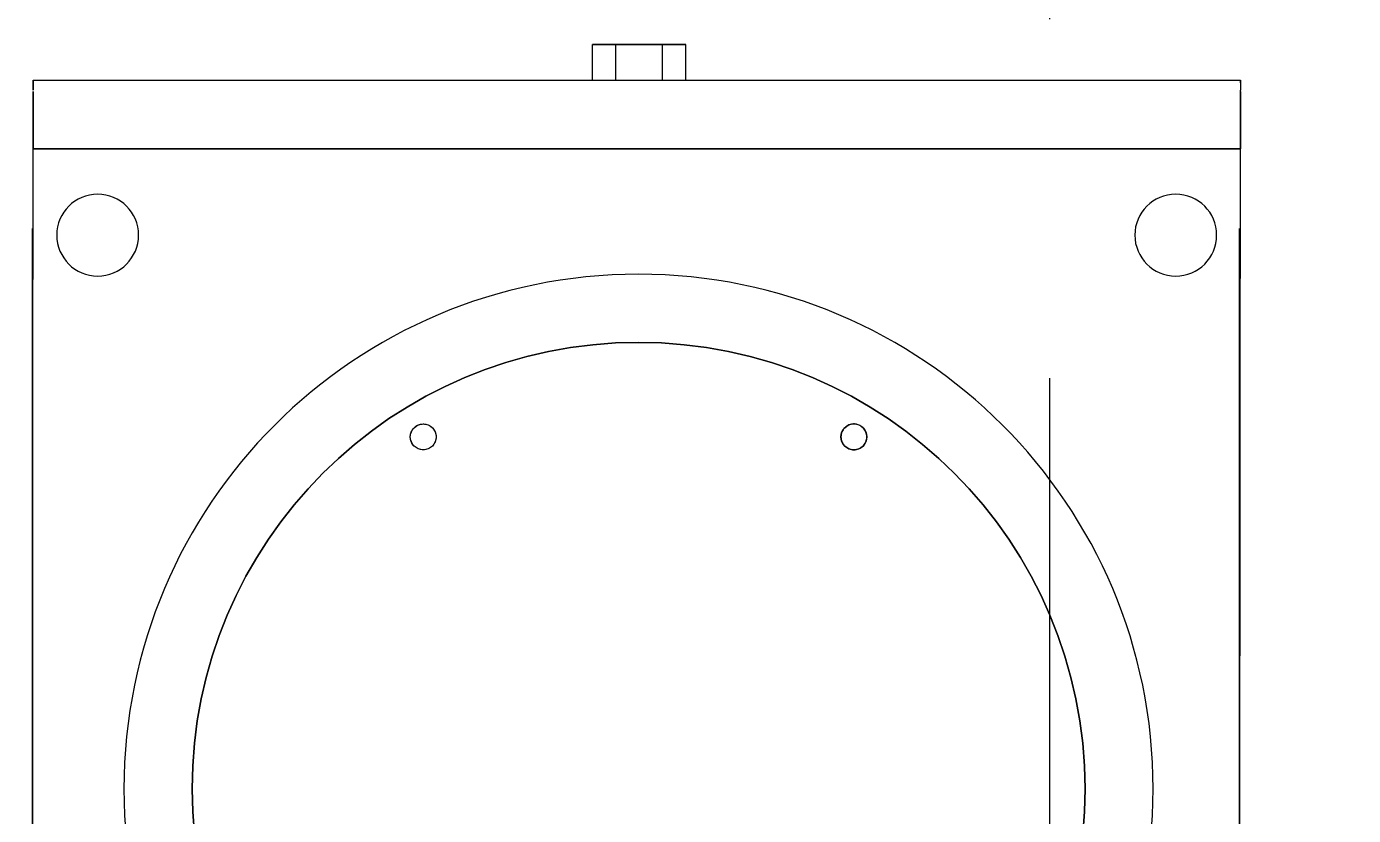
# Model space of a CAD drawing. Header units: millimetres. Extents: x -8689834 to 9419935, y -370377 to 166066.
# Drawn here: x -215946 to -215022, y 110059 to 110608 of the extents above; entities that cross this region are included whole.
import ezdxf
from ezdxf import colors
from ezdxf.entities.mleader import LeaderData, LeaderLine
from ezdxf.math import Vec2, Vec3

# ---------------------------------------------------------------- set-up
doc = ezdxf.new("R2010")
doc.units = ezdxf.units.MM
doc.header["$MEASUREMENT"] = 0
doc.linetypes.add('CENTER', pattern=[2, 1.25, -0.25, 0.25, -0.25])
doc.layers.get('0').update_dxf_attribs({"color": 250, "lineweight": 9})
for name, color, linetype, lineweight in [('АР_Оси', 195, 'Continuous', 9), ('АР_Отметки', 250, 'Continuous', 15), ('ТХ_пищеблок', 30, 'Continuous', 20)]:
    doc.layers.add(name, color=color, linetype=linetype, lineweight=lineweight)
doc.styles.add('ISOCPEUR', font='isocpeur.ttf', dxfattribs={"width": 0.7})

# ---------------------------------------------------------------- blocks, each defined once
blk = doc.blocks.new('_DotSmall')
at = {"color": 0, "linetype": 'ByBlock', "const_width": 0.5}
blk.add_lwpolyline([(-0.0625, 0, 1), (0.0625, 0, 1)], format="xyb", close=True, dxfattribs=at)

msp = doc.modelspace()

# ---------------------------------------------------------------- linework, layer by layer
at = {"layer": 'АР_Оси', "color": 7, "linetype": 'CENTER', "ltscale": 1000}
msp.add_line((-215233.92, 134363.15), (-215233.92, 78630.8), dxfattribs=at)
at = {"layer": 'ТХ_пищеблок', "color": 230, "extrusion": (7.50251e-16, 1, 0)}
for p, q in [((-215535.89, 110595.59, -638.9), (-215552.14, 110595.59, -610.76)), ((-215552.14, 110595.59, -610.76), (-215535.89, 110595.59, -582.61)), ((-215535.89, 110595.59, -582.61), (-215503.39, 110595.59, -582.61)), ((-215503.39, 110595.59, -638.9), (-215535.89, 110595.59, -638.9)), ((-215503.39, 110595.59, -582.61), (-215487.14, 110595.59, -610.76)), ((-215487.14, 110595.59, -610.76), (-215503.39, 110595.59, -638.9))]:
    msp.add_line(p, q, dxfattribs=at)
at = {"layer": 'ТХ_пищеблок', "color": 230, "extrusion": (-0.866025, 6.49736e-16, 0.5)}
for p, q in [((-215552.14, 110595.59, -610.76), (-215535.89, 110595.59, -582.61)), ((-215552.14, 110570.59, -610.76), (-215552.14, 110595.59, -610.76)), ((-215535.89, 110570.59, -582.61), (-215535.89, 110595.59, -582.61))]:
    msp.add_line(p, q, dxfattribs=at)
at = {"layer": 'ТХ_пищеблок', "color": 230, "extrusion": (-0.866025, 6.49736e-16, -0.5)}
for p, q in [((-215552.14, 110570.59, -610.76), (-215552.14, 110595.59, -610.76)), ((-215535.89, 110595.59, -638.9), (-215552.14, 110595.59, -610.76)), ((-215535.89, 110570.59, -638.9), (-215535.89, 110595.59, -638.9))]:
    msp.add_line(p, q, dxfattribs=at)
at = {"layer": 'ТХ_пищеблок', "color": 230, "extrusion": (0, 0, -1)}
for p, q in [((-215535.89, 110570.59, -638.9), (-215535.89, 110595.59, -638.9)), ((-215503.39, 110595.59, -638.9), (-215535.89, 110595.59, -638.9)), ((-215503.39, 110570.59, -638.9), (-215503.39, 110595.59, -638.9))]:
    msp.add_line(p, q, dxfattribs=at)
at = {"layer": 'ТХ_пищеблок', "color": 230}
for p, q in [((-215535.89, 110595.59, -582.61), (-215503.39, 110595.59, -582.61)), ((-215535.89, 110570.59, -582.61), (-215535.89, 110595.59, -582.61)), ((-215503.39, 110570.59, -582.61), (-215503.39, 110595.59, -582.61)), ((-215941.95, 110570.84, 119.89), (-215100.95, 110570.84, 119.89)), ((-215941.95, 110570.84, 54.89), (-215100.95, 110570.84, 54.89)), ((-215942.45, 110462.45, 179.81), (-215942.45, 109619.54, 179.81)), ((-215101.45, 110462.45, 179.81), (-215101.45, 109619.54, 179.81))]:
    msp.add_line(p, q, dxfattribs=at)
at = {"layer": 'ТХ_пищеблок', "color": 230, "extrusion": (0.866025, -6.49736e-16, -0.5)}
for p, q in [((-215503.39, 110570.59, -638.9), (-215503.39, 110595.59, -638.9)), ((-215487.14, 110595.59, -610.76), (-215503.39, 110595.59, -638.9)), ((-215487.14, 110570.59, -610.76), (-215487.14, 110595.59, -610.76))]:
    msp.add_line(p, q, dxfattribs=at)
at = {"layer": 'ТХ_пищеблок', "color": 230, "extrusion": (0.866025, -6.49736e-16, 0.5)}
for p, q in [((-215503.39, 110595.59, -582.61), (-215487.14, 110595.59, -610.76)), ((-215503.39, 110570.59, -582.61), (-215503.39, 110595.59, -582.61)), ((-215487.14, 110570.59, -610.76), (-215487.14, 110595.59, -610.76))]:
    msp.add_line(p, q, dxfattribs=at)
at = {"layer": 'ТХ_пищеблок', "color": 230, "extrusion": (-1, 5.66554e-16, 0)}
for p, q in [((-215941.95, 110570.84, 54.89), (-215941.95, 110570.84, 119.89)), ((-215942.45, 109619.54, 105.81), (-215942.45, 110467.54, 105.81)), ((-215942.45, 110462.45, 179.81), (-215942.45, 109619.54, 179.81))]:
    msp.add_line(p, q, dxfattribs=at)
at = {"layer": 'ТХ_пищеблок', "color": 230, "extrusion": (5.66554e-16, 1, 0)}
for p, q in [((-215941.95, 110570.84, 54.89), (-215100.95, 110570.84, 54.89)), ((-215941.95, 110570.84, 54.89), (-215941.95, 110570.84, 119.89)), ((-215941.95, 110570.84, 119.89), (-215100.95, 110570.84, 119.89)), ((-215100.95, 110570.84, 54.89), (-215100.95, 110570.84, 119.89))]:
    msp.add_line(p, q, dxfattribs=at)
at = {"layer": 'ТХ_пищеблок', "color": 230, "extrusion": (1, -5.66554e-16, 0)}
for p, q in [((-215100.95, 110570.84, 54.89), (-215100.95, 110570.84, 119.89)), ((-215101.45, 109619.54, 105.81), (-215101.45, 110467.54, 105.81)), ((-215101.45, 110462.45, 179.81), (-215101.45, 109619.54, 179.81))]:
    msp.add_line(p, q, dxfattribs=at)
at = {"layer": 'ТХ_пищеблок', "color": 230, "extrusion": (1.77636e-16, -1.0064e-31, -1)}
for p, q in [((-215942.45, 109619.54, 105.81), (-215941.95, 110562.84, 52.89)), ((-215101.45, 109619.54, 105.81), (-215100.95, 110563.83, 119.88))]:
    msp.add_line(p, q, dxfattribs=at)
at = {"layer": 'ТХ_пищеблок', "extrusion": (7.50251e-16, 1, 0)}
msp.add_circle((215519.64, -610.76, 110595.59), 27, dxfattribs=at)
at = {"layer": 'ТХ_пищеблок', "extrusion": (-7.50251e-16, -1, 0)}
msp.add_circle((-215519.64, -610.76, -110595.59), 27, dxfattribs=at)
at = {"layer": 'ТХ_пищеблок', "color": 230, "extrusion": (-1.04074e-31, -1.83697e-16, -1)}
for centre in [(215896.95, 110462.84, 902.72), (215896.95, 110462.84, 859.22), (215145.95, 110462.84, 902.72), (215145.95, 110462.84, 859.22)]:
    msp.add_circle(centre, 28.5, dxfattribs=at)
at = {"layer": 'ТХ_пищеблок', "color": 230, "extrusion": (0, 0, -1)}
for centre, radius in [((215520.15, 110077.1, -179.81), 358.47), ((215520.15, 110077.1, -179.81), 358.47), ((215520.15, 110077.1, -218.91), 311.01)]:
    msp.add_circle(centre, radius, dxfattribs=at)
at = {"layer": 'ТХ_пищеблок', "color": 230}
msp.add_circle((-215520.15, 110077.1, 218.91), 311.01, dxfattribs=at)
at = {"layer": 'ТХ_пищеблок', "extrusion": (-1, 5.66554e-16, 0)}
for centre, radius, start, end in [((-110563.83, 119.88, 215941.95), 7.01, 89.31174, 179.97546), ((-110568.84, 54.89, 215941.95), 2, 180, 270)]:
    msp.add_arc(centre, radius, start, end, dxfattribs=at)
at = {"layer": 'ТХ_пищеблок', "extrusion": (1, -5.66554e-16, 0)}
for centre, radius, start, end in [((110563.83, 119.88, -215941.95), 7.01, 0.02454, 90.68826), ((110568.84, 54.89, -215941.95), 2, 270, 360), ((110563.83, 119.88, -215100.95), 7.01, 0.02454, 90.68826), ((110568.84, 54.89, -215100.95), 2, 270, 360), ((110563.83, 119.88, -215100.95), 7.01, 0.02454, 90.68826), ((110568.84, 54.89, -215100.95), 2, 270, 360)]:
    msp.add_arc(centre, radius, start, end, dxfattribs=at)
at = {"layer": 'ТХ_пищеблок', "color": 230, "extrusion": (-4.00614e-16, -0.707107, -0.707107)}
for centre in [(-215670.15, 110322.3, 252.28), (-215670.15, 110322.3, 252.28), (-215370.15, 110322.3, 252.28), (-215370.15, 110322.3, 252.28)]:
    msp.add_ellipse(centre, major_axis=(0, 9, -9), ratio=0.707107, start_param=-1.570796, end_param=1.570796, dxfattribs=at)
at = {"layer": 'ТХ_пищеблок', "color": 230, "extrusion": (4.00614e-16, 0.707107, -0.707107)}
for centre in [(-215670.15, 110322.3, 252.28), (-215670.15, 110322.3, 252.28), (-215370.15, 110322.3, 252.28), (-215370.15, 110322.3, 252.28)]:
    msp.add_ellipse(centre, major_axis=(0, -9, -9), ratio=0.707107, start_param=-1.570796, end_param=1.570796, dxfattribs=at)
at = {"layer": 'ТХ_пищеблок', "color": 230}
for points, knots in [([(-215669.25, 110331.26, 225.96), (-215668.97, 110331.23, 225.98), (-215668.7, 110331.19, 226), (-215667.84, 110331.02, 226.06), (-215667.26, 110330.85, 226.1), (-215666.15, 110330.39, 226.2), (-215665.62, 110330.1, 226.26), (-215664.64, 110329.44, 226.37), (-215664.19, 110329.07, 226.42), (-215663.39, 110328.27, 226.54), (-215663.02, 110327.82, 226.6), (-215662.35, 110326.84, 226.72), (-215662.07, 110326.31, 226.78), (-215661.61, 110325.2, 226.9), (-215661.43, 110324.62, 226.96), (-215661.21, 110323.46, 227.08), (-215661.15, 110322.87, 227.13), (-215661.15, 110322.3, 227.18), (-215661.15, 110321.74, 227.23), (-215661.21, 110321.16, 227.28), (-215661.43, 110319.99, 227.37), (-215661.61, 110319.42, 227.41), (-215662.07, 110318.31, 227.49), (-215662.35, 110317.77, 227.52), (-215663.01, 110316.79, 227.57), (-215663.39, 110316.34, 227.59), (-215664.19, 110315.54, 227.61), (-215664.64, 110315.16, 227.62), (-215665.63, 110314.5, 227.63), (-215666.16, 110314.22, 227.62), (-215667.27, 110313.76, 227.61), (-215667.84, 110313.59, 227.59), (-215669, 110313.36, 227.55), (-215669.59, 110313.3, 227.52), (-215670.72, 110313.3, 227.46), (-215671.3, 110313.36, 227.42), (-215672.47, 110313.59, 227.34), (-215673.04, 110313.76, 227.29), (-215674.15, 110314.22, 227.19), (-215674.68, 110314.5, 227.14), (-215675.66, 110315.16, 227.03), (-215676.11, 110315.54, 226.97), (-215676.91, 110316.34, 226.86), (-215677.29, 110316.79, 226.8), (-215677.95, 110317.77, 226.68), (-215678.24, 110318.3, 226.62), (-215678.7, 110319.41, 226.49), (-215678.87, 110319.99, 226.43), (-215679.1, 110321.15, 226.32), (-215679.15, 110321.74, 226.26), (-215679.15, 110322.87, 226.17), (-215679.1, 110323.45, 226.12), (-215678.88, 110324.56, 226.03), (-215678.73, 110325.08, 225.99), (-215678.54, 110325.58, 225.96)], [-12.725071, -12.725071, -12.725071, -12.725071, -11.915619, -11.915619, -10.215967, -10.215967, -8.516316, -8.516316, -6.816665, -6.816665, -5.112498, -5.112498, -3.408332, -3.408332, -1.704166, -1.704166, 0, 0, 0, 1.699515, 1.699515, 3.39903, 3.39903, 5.098545, 5.098545, 6.79806, 6.79806, 8.49306, 8.49306, 10.188061, 10.188061, 11.883061, 11.883061, 13.578062, 13.578062, 15.277708, 15.277708, 16.977354, 16.977354, 18.676999, 18.676999, 20.376645, 20.376645, 22.080815, 22.080815, 23.784984, 23.784984, 25.489153, 25.489153, 27.193322, 27.193322, 28.892842, 28.892842, 30.421278, 30.421278, 30.421278, 30.421278]), ([(-215669.25, 110331.26, 225.96), (-215668.97, 110331.23, 225.98), (-215668.7, 110331.19, 226), (-215667.84, 110331.02, 226.06), (-215667.26, 110330.85, 226.1), (-215666.15, 110330.39, 226.2), (-215665.62, 110330.1, 226.26), (-215664.64, 110329.44, 226.37), (-215664.19, 110329.07, 226.42), (-215663.39, 110328.27, 226.54), (-215663.02, 110327.82, 226.6), (-215662.35, 110326.84, 226.72), (-215662.07, 110326.31, 226.78), (-215661.61, 110325.2, 226.9), (-215661.43, 110324.62, 226.96), (-215661.21, 110323.46, 227.08), (-215661.15, 110322.87, 227.13), (-215661.15, 110322.3, 227.18), (-215661.15, 110321.74, 227.23), (-215661.21, 110321.16, 227.28), (-215661.43, 110319.99, 227.37), (-215661.61, 110319.42, 227.41), (-215662.07, 110318.31, 227.49), (-215662.35, 110317.77, 227.52), (-215663.01, 110316.79, 227.57), (-215663.39, 110316.34, 227.59), (-215664.19, 110315.54, 227.61), (-215664.64, 110315.16, 227.62), (-215665.63, 110314.5, 227.63), (-215666.16, 110314.22, 227.62), (-215667.27, 110313.76, 227.61), (-215667.84, 110313.59, 227.59), (-215669, 110313.36, 227.55), (-215669.59, 110313.3, 227.52), (-215670.72, 110313.3, 227.46), (-215671.3, 110313.36, 227.42), (-215672.47, 110313.59, 227.34), (-215673.04, 110313.76, 227.29), (-215674.15, 110314.22, 227.19), (-215674.68, 110314.5, 227.14), (-215675.66, 110315.16, 227.03), (-215676.11, 110315.54, 226.97), (-215676.91, 110316.34, 226.86), (-215677.29, 110316.79, 226.8), (-215677.95, 110317.77, 226.68), (-215678.24, 110318.3, 226.62), (-215678.7, 110319.41, 226.49), (-215678.87, 110319.99, 226.43), (-215679.1, 110321.15, 226.32), (-215679.15, 110321.74, 226.26), (-215679.15, 110322.87, 226.17), (-215679.1, 110323.45, 226.12), (-215678.88, 110324.56, 226.03), (-215678.73, 110325.08, 225.99), (-215678.54, 110325.58, 225.96)], [-12.725071, -12.725071, -12.725071, -12.725071, -11.915619, -11.915619, -10.215967, -10.215967, -8.516316, -8.516316, -6.816665, -6.816665, -5.112498, -5.112498, -3.408332, -3.408332, -1.704166, -1.704166, 0, 0, 0, 1.699515, 1.699515, 3.39903, 3.39903, 5.098545, 5.098545, 6.79806, 6.79806, 8.49306, 8.49306, 10.188061, 10.188061, 11.883061, 11.883061, 13.578062, 13.578062, 15.277708, 15.277708, 16.977354, 16.977354, 18.676999, 18.676999, 20.376645, 20.376645, 22.080815, 22.080815, 23.784984, 23.784984, 25.489153, 25.489153, 27.193322, 27.193322, 28.892842, 28.892842, 30.421278, 30.421278, 30.421278, 30.421278]), ([(-215678.54, 110325.58, 225.96), (-215678.21, 110326.4, 225.9), (-215677.77, 110327.17, 225.83), (-215676.66, 110328.58, 225.73), (-215675.99, 110329.21, 225.69), (-215674.4, 110330.3, 225.67), (-215673.47, 110330.73, 225.69), (-215671.44, 110331.28, 225.8), (-215670.34, 110331.37, 225.89), (-215669.25, 110331.26, 225.96)], [-11.725026, -11.725026, -11.725026, -11.725026, -9.07472, -9.07472, -6.328056, -6.328056, -3.291533, -3.291533, -0.006255, -0.006255, -0.006255, -0.006255]), ([(-215678.54, 110325.58, 225.96), (-215678.21, 110326.4, 225.9), (-215677.77, 110327.17, 225.83), (-215676.66, 110328.58, 225.73), (-215675.99, 110329.21, 225.69), (-215674.4, 110330.3, 225.67), (-215673.47, 110330.73, 225.69), (-215671.44, 110331.28, 225.8), (-215670.34, 110331.37, 225.89), (-215669.25, 110331.26, 225.96)], [-11.725026, -11.725026, -11.725026, -11.725026, -9.07472, -9.07472, -6.328056, -6.328056, -3.291533, -3.291533, -0.006255, -0.006255, -0.006255, -0.006255]), ([(-215371.05, 110331.26, 225.96), (-215371.33, 110331.23, 225.98), (-215371.61, 110331.19, 226), (-215372.47, 110331.02, 226.06), (-215373.04, 110330.85, 226.1), (-215374.15, 110330.39, 226.2), (-215374.68, 110330.1, 226.26), (-215375.66, 110329.44, 226.37), (-215376.11, 110329.07, 226.42), (-215376.91, 110328.27, 226.54), (-215377.29, 110327.82, 226.6), (-215377.95, 110326.84, 226.72), (-215378.24, 110326.31, 226.78), (-215378.7, 110325.2, 226.9), (-215378.87, 110324.62, 226.96), (-215379.1, 110323.46, 227.08), (-215379.15, 110322.87, 227.13), (-215379.15, 110321.74, 227.23), (-215379.1, 110321.16, 227.28), (-215378.87, 110319.99, 227.37), (-215378.7, 110319.42, 227.41), (-215378.24, 110318.31, 227.49), (-215377.95, 110317.77, 227.52), (-215377.29, 110316.79, 227.57), (-215376.91, 110316.34, 227.59), (-215376.11, 110315.54, 227.61), (-215375.66, 110315.16, 227.62), (-215374.68, 110314.5, 227.63), (-215374.15, 110314.22, 227.62), (-215373.04, 110313.76, 227.61), (-215372.46, 110313.59, 227.59), (-215371.3, 110313.36, 227.55), (-215370.72, 110313.3, 227.52), (-215369.59, 110313.3, 227.46), (-215369, 110313.36, 227.42), (-215367.84, 110313.59, 227.34), (-215367.26, 110313.76, 227.29), (-215366.15, 110314.22, 227.19), (-215365.62, 110314.5, 227.14), (-215364.64, 110315.16, 227.03), (-215364.19, 110315.54, 226.97), (-215363.39, 110316.34, 226.86), (-215363.02, 110316.79, 226.8), (-215362.35, 110317.77, 226.68), (-215362.07, 110318.3, 226.62), (-215361.61, 110319.41, 226.49), (-215361.43, 110319.99, 226.43), (-215361.21, 110321.15, 226.32), (-215361.15, 110321.74, 226.26), (-215361.15, 110322.3, 226.21), (-215361.15, 110322.87, 226.17), (-215361.21, 110323.45, 226.12), (-215361.42, 110324.56, 226.03), (-215361.57, 110325.08, 225.99), (-215361.77, 110325.58, 225.96)], [-39.918334, -39.918334, -39.918334, -39.918334, -39.108941, -39.108941, -37.40929, -37.40929, -35.709638, -35.709638, -34.009987, -34.009987, -32.305821, -32.305821, -30.601655, -30.601655, -28.897489, -28.897489, -27.193322, -27.193322, -25.493807, -25.493807, -23.794292, -23.794292, -22.094778, -22.094778, -20.395263, -20.395263, -18.700262, -18.700262, -17.005262, -17.005262, -15.310261, -15.310261, -13.615261, -13.615261, -11.915615, -11.915615, -10.215969, -10.215969, -8.516323, -8.516323, -6.816677, -6.816677, -5.112508, -5.112508, -3.408338, -3.408338, -1.704169, -1.704169, 0, 0, 0, 1.69952, 1.69952, 3.227894, 3.227894, 3.227894, 3.227894]), ([(-215371.05, 110331.26, 225.96), (-215371.33, 110331.23, 225.98), (-215371.61, 110331.19, 226), (-215372.47, 110331.02, 226.06), (-215373.04, 110330.85, 226.1), (-215374.15, 110330.39, 226.2), (-215374.68, 110330.1, 226.26), (-215375.66, 110329.44, 226.37), (-215376.11, 110329.07, 226.42), (-215376.91, 110328.27, 226.54), (-215377.29, 110327.82, 226.6), (-215377.95, 110326.84, 226.72), (-215378.24, 110326.31, 226.78), (-215378.7, 110325.2, 226.9), (-215378.87, 110324.62, 226.96), (-215379.1, 110323.46, 227.08), (-215379.15, 110322.87, 227.13), (-215379.15, 110321.74, 227.23), (-215379.1, 110321.16, 227.28), (-215378.87, 110319.99, 227.37), (-215378.7, 110319.42, 227.41), (-215378.24, 110318.31, 227.49), (-215377.95, 110317.77, 227.52), (-215377.29, 110316.79, 227.57), (-215376.91, 110316.34, 227.59), (-215376.11, 110315.54, 227.61), (-215375.66, 110315.16, 227.62), (-215374.68, 110314.5, 227.63), (-215374.15, 110314.22, 227.62), (-215373.04, 110313.76, 227.61), (-215372.46, 110313.59, 227.59), (-215371.3, 110313.36, 227.55), (-215370.72, 110313.3, 227.52), (-215369.59, 110313.3, 227.46), (-215369, 110313.36, 227.42), (-215367.84, 110313.59, 227.34), (-215367.26, 110313.76, 227.29), (-215366.15, 110314.22, 227.19), (-215365.62, 110314.5, 227.14), (-215364.64, 110315.16, 227.03), (-215364.19, 110315.54, 226.97), (-215363.39, 110316.34, 226.86), (-215363.02, 110316.79, 226.8), (-215362.35, 110317.77, 226.68), (-215362.07, 110318.3, 226.62), (-215361.61, 110319.41, 226.49), (-215361.43, 110319.99, 226.43), (-215361.21, 110321.15, 226.32), (-215361.15, 110321.74, 226.26), (-215361.15, 110322.3, 226.21), (-215361.15, 110322.87, 226.17), (-215361.21, 110323.45, 226.12), (-215361.42, 110324.56, 226.03), (-215361.57, 110325.08, 225.99), (-215361.77, 110325.58, 225.96)], [-39.918334, -39.918334, -39.918334, -39.918334, -39.108941, -39.108941, -37.40929, -37.40929, -35.709638, -35.709638, -34.009987, -34.009987, -32.305821, -32.305821, -30.601655, -30.601655, -28.897489, -28.897489, -27.193322, -27.193322, -25.493807, -25.493807, -23.794292, -23.794292, -22.094778, -22.094778, -20.395263, -20.395263, -18.700262, -18.700262, -17.005262, -17.005262, -15.310261, -15.310261, -13.615261, -13.615261, -11.915615, -11.915615, -10.215969, -10.215969, -8.516323, -8.516323, -6.816677, -6.816677, -5.112508, -5.112508, -3.408338, -3.408338, -1.704169, -1.704169, 0, 0, 0, 1.69952, 1.69952, 3.227894, 3.227894, 3.227894, 3.227894]), ([(-215361.77, 110325.58, 225.96), (-215362.17, 110326.6, 225.89), (-215362.75, 110327.54, 225.8), (-215364.17, 110329.1, 225.69), (-215364.97, 110329.73, 225.67), (-215366.66, 110330.65, 225.69), (-215367.53, 110330.96, 225.73), (-215369.29, 110331.31, 225.83), (-215370.18, 110331.35, 225.9), (-215371.05, 110331.26, 225.96)], [0, 0, 0, 0, 3.291615, 3.291615, 6.327831, 6.327831, 9.067869, 9.067869, 11.718836, 11.718836, 11.718836, 11.718836]), ([(-215361.77, 110325.58, 225.96), (-215362.17, 110326.6, 225.89), (-215362.75, 110327.54, 225.8), (-215364.17, 110329.1, 225.69), (-215364.97, 110329.73, 225.67), (-215366.66, 110330.65, 225.69), (-215367.53, 110330.96, 225.73), (-215369.29, 110331.31, 225.83), (-215370.18, 110331.35, 225.9), (-215371.05, 110331.26, 225.96)], [0, 0, 0, 0, 3.291615, 3.291615, 6.327831, 6.327831, 9.067869, 9.067869, 11.718836, 11.718836, 11.718836, 11.718836])]:
    msp.add_open_spline(points, degree=3, knots=knots, dxfattribs=at)
at = {"layer": 'ТХ_пищеблок'}
for points in [[(-215941.95, 110522.84, -694.11), (-215941.95, 110562.84, -694.11), (-215941.95, 110562.84, -857.42), (-215941.95, 110522.84, -857.42)], [(-215941.95, 110522.84, 52.89), (-215941.95, 110562.84, 52.89), (-215941.95, 110562.84, -174.11), (-215941.95, 110522.84, -174.11)], [(-215941.95, 110562.84, -183.11), (-215941.95, 110522.84, -183.11), (-215941.95, 110522.84, -692.11), (-215941.95, 110562.84, -692.11)], [(-215100.95, 110522.84, -694.11), (-215100.95, 110562.84, -694.11), (-215100.95, 110562.84, -857.42), (-215100.95, 110522.84, -857.42)], [(-215100.95, 110522.84, 52.89), (-215100.95, 110562.84, 52.89), (-215100.95, 110562.84, -174.11), (-215100.95, 110522.84, -174.11)], [(-215100.95, 110562.84, -183.11), (-215100.95, 110522.84, -183.11), (-215100.95, 110522.84, -692.11), (-215100.95, 110562.84, -692.11)], [(-215942.45, 110421.54, 105.81), (-215942.45, 110421.54, -802.5), (-215942.45, 109620.54, -802.5), (-215942.45, 109620.54, 105.81)], [(-215101.45, 110421.54, 105.81), (-215101.45, 110421.54, -802.5), (-215101.45, 109620.54, -802.5), (-215101.45, 109620.54, 105.81)]]:
    msp.add_3dface(points, dxfattribs=at)
at = {"layer": 'ТХ_пищеблок', "color": 230}
for points in [[(-215100.95, 110522.84, 52.89), (-215941.95, 110522.84, 52.89), (-215941.95, 110522.84, -855.42), (-215100.95, 110522.84, -855.42)], [(-215100.95, 110522.84, -857.42), (-215100.95, 110522.84, -855.42), (-215941.95, 110522.84, -855.42), (-215941.95, 110522.84, -857.42)], [(-215100.95, 110522.84, 52.89), (-215941.95, 110522.84, 52.89), (-215941.95, 110522.84, -174.11), (-215100.95, 110522.84, -174.11)], [(-215941.95, 110522.84, -183.11), (-215941.95, 110522.84, -692.11), (-215100.95, 110522.84, -692.11), (-215100.95, 110522.84, -183.11)]]:
    msp.add_3dface(points, dxfattribs=at)

# ---------------------------------------------------------------- leaders
at = {"layer": 'АР_Отметки', "color": 7}
ml = msp.add_multileader_mtext('Standard', dxfattribs=at)
ml.set_content('{\\W0.8;-2,730}', color=7, style='ISOCPEUR')
ml.set_leader_properties(color=256, linetype='Continuous', lineweight=-1)
ml.set_arrow_properties(name='DOTSMALL')
ml.build(insert=Vec2(0, 0))
ml.multileader.update_dxf_attribs({"has_text_frame": 1, "text_left_attachment_type": 4, "text_right_attachment_type": 4, "dogleg_length": 100, "arrow_head_size": 180})
ctx = ml.context
ctx.base_point, ctx.char_height, ctx.arrow_head_size, ctx.landing_gap_size, ctx.plane_origin = Vec3(-314791.32, 121809.02, 0), 250, 180, 50, Vec3(-319449.83, 117956.71, 0)
ctx.left_attachment, ctx.right_attachment = 4, 4
notes = []
notes.append((ctx, [(0, (0, 0, 0), (0, 0), (1, 0), 1, [])]))
ctx.mtext.insert, ctx.mtext.width, ctx.mtext.defined_height, ctx.mtext.line_spacing_style, ctx.mtext.flow_direction = Vec3(-314741.32, 122142.35, 0), 769.989, 343.89, 2, 5
ml = msp.add_multileader_mtext('Standard', dxfattribs=at)
ml.set_content('{\\W0.8;-2,430}', color=7, style='ISOCPEUR')
ml.set_leader_properties(color=256, linetype='Continuous', lineweight=-1)
ml.set_arrow_properties(name='DOTSMALL')
ml.build(insert=Vec2(0, 0))
ml.multileader.update_dxf_attribs({"has_text_frame": 1, "text_left_attachment_type": 4, "text_right_attachment_type": 4, "dogleg_length": 100, "arrow_head_size": 180})
ctx = ml.context
ctx.base_point, ctx.char_height, ctx.arrow_head_size, ctx.landing_gap_size, ctx.plane_origin = Vec3(-301002.25, 120038.58), 250, 180, 50, Vec3(-299949.55, 118383.41)
ctx.left_attachment, ctx.right_attachment = 4, 4
notes.append((ctx, [(0, (0, 0, 0), (0, 0), (1, 0), 1, [])]))
ctx.mtext.insert, ctx.mtext.width, ctx.mtext.line_spacing_style, ctx.mtext.flow_direction = Vec3(-300952.25, 120371.92), 852.697, 2, 5
ml = msp.add_multileader_mtext('Standard', dxfattribs=at)
ml.set_content('{\\W0.8;-2,430}', color=7, style='ISOCPEUR')
ml.set_leader_properties(color=256, linetype='Continuous', lineweight=-1)
ml.set_arrow_properties(name='DOTSMALL')
ml.build(insert=Vec2(0, 0))
ml.multileader.update_dxf_attribs({"has_text_frame": 1, "text_left_attachment_type": 4, "text_right_attachment_type": 4, "dogleg_length": 100, "arrow_head_size": 180})
ctx = ml.context
ctx.base_point, ctx.char_height, ctx.arrow_head_size, ctx.landing_gap_size, ctx.plane_origin = Vec3(-336711.89, 117132.66), 250, 180, 50, Vec3(-335659.19, 115477.48)
ctx.left_attachment, ctx.right_attachment = 4, 4
notes.append((ctx, [(0, (0, 0, 0), (0, 0), (1, 0), 1, [])]))
ctx.mtext.insert, ctx.mtext.width, ctx.mtext.line_spacing_style, ctx.mtext.flow_direction = Vec3(-336661.89, 117465.99), 852.697, 2, 5
ml = msp.add_multileader_mtext('Standard', dxfattribs=at)
ml.set_content('{\\W0.8;-2,480}', color=7, style='ISOCPEUR')
ml.set_leader_properties(color=256, linetype='Continuous', lineweight=-1)
ml.set_arrow_properties(name='DOTSMALL')
ml.build(insert=Vec2(0, 0))
ml.multileader.update_dxf_attribs({"has_text_frame": 1, "text_left_attachment_type": 4, "text_right_attachment_type": 4, "dogleg_length": 100, "arrow_head_size": 180})
ctx = ml.context
ctx.base_point, ctx.char_height, ctx.arrow_head_size, ctx.landing_gap_size, ctx.plane_origin = Vec3(-302447.53, 114255.08), 250, 180, 50, Vec3(-301394.84, 112599.9)
ctx.left_attachment, ctx.right_attachment = 4, 4
notes.append((ctx, [(0, (0, 0, 0), (0, 0), (1, 0), 1, [])]))
ctx.mtext.insert, ctx.mtext.width, ctx.mtext.line_spacing_style, ctx.mtext.flow_direction = Vec3(-302397.53, 114588.41), 852.697, 2, 5
for ctx, leaders in notes:
    for number, flags, end, landing, length, lines in leaders:
        leader = LeaderData()
        leader.index, (leader.has_last_leader_line, leader.has_dogleg_vector, leader.attachment_direction) = number, flags
        leader.last_leader_point, leader.dogleg_vector, leader.dogleg_length = Vec3(end), Vec3(landing), length
        for number, points, colour, breaks in lines:
            line = LeaderLine()
            line.index, line.vertices, line.color, line.breaks = number, Vec3.list(points), colors.encode_raw_color(colour), breaks
            leader.lines.append(line)
        ctx.leaders.append(leader)

doc.saveas('drawing.dxf')
